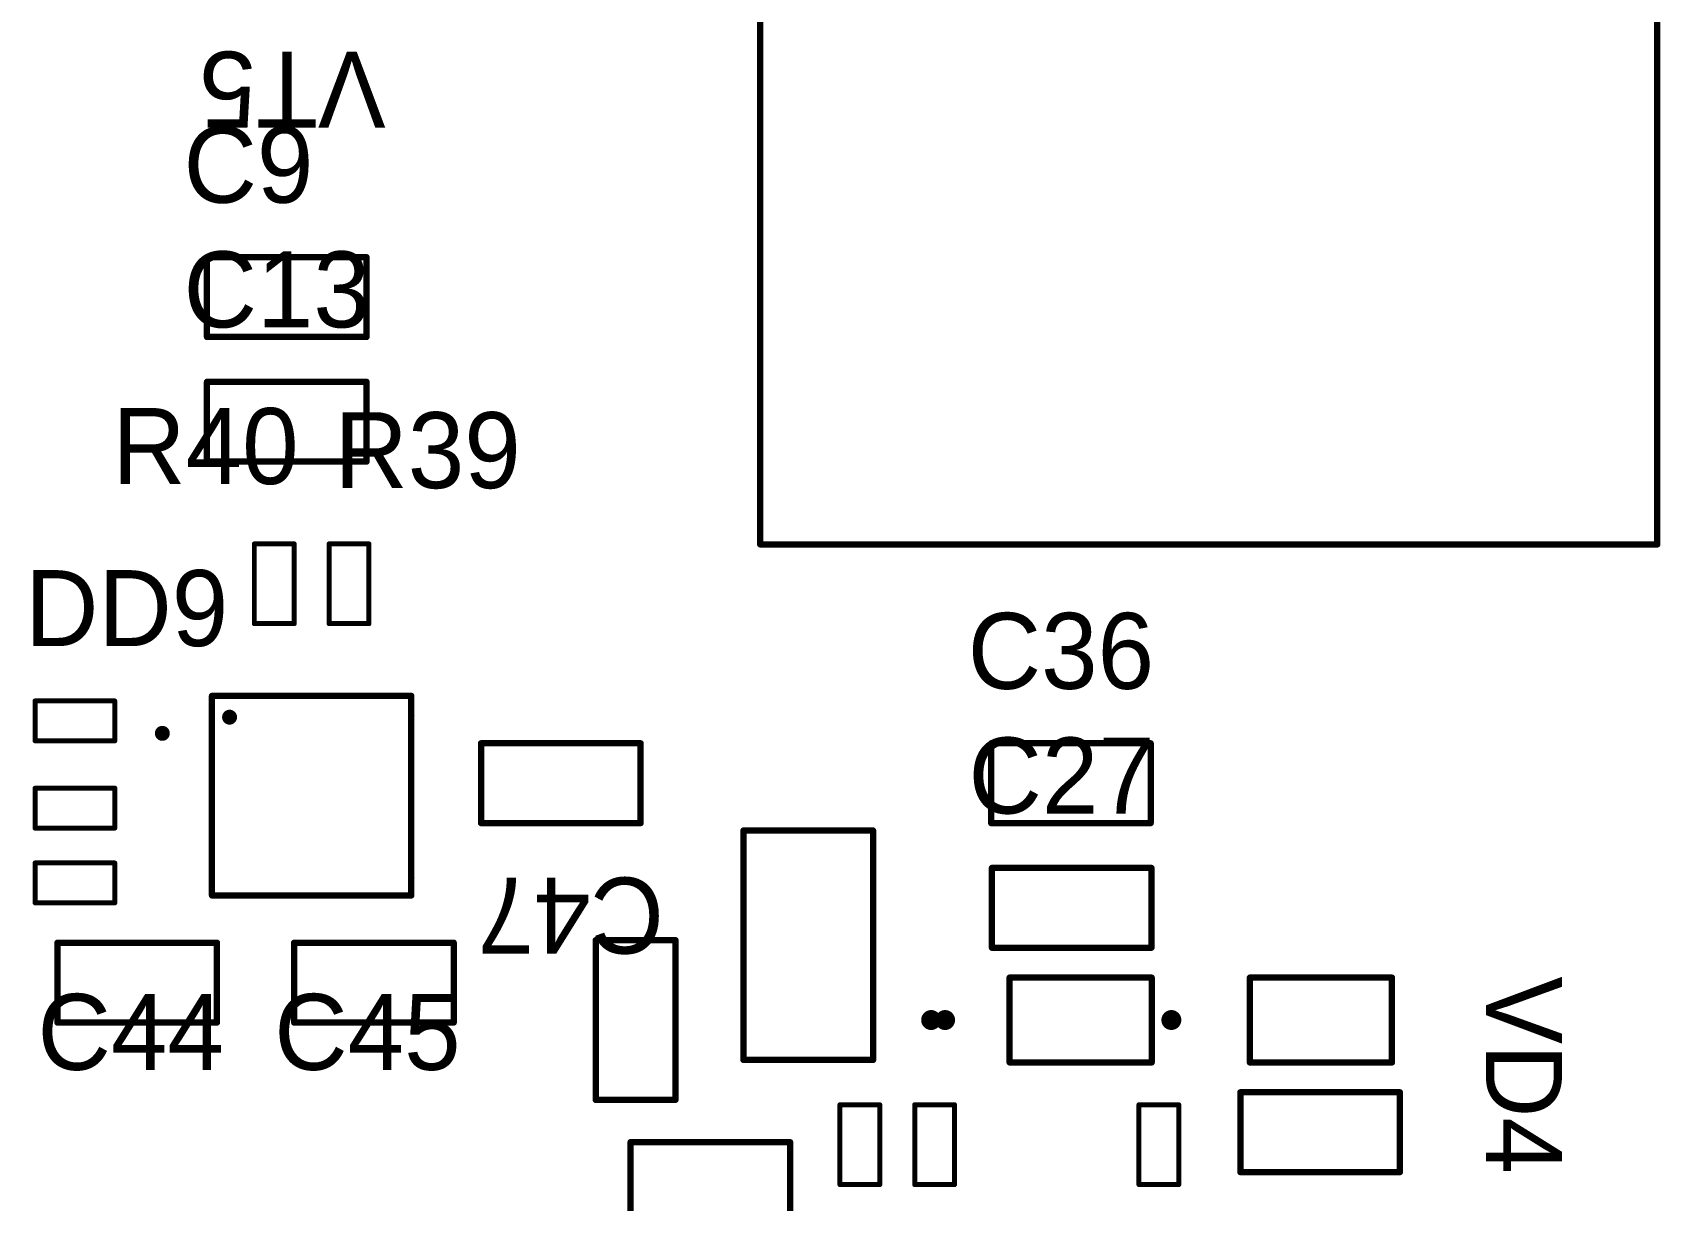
# Model space of a CAD drawing. Extents: x 882 to 2872, y 74 to 1007.
# Drawn here: x 2777.58 to 2810.25, y 409.54 to 432.96 of the extents above; entities that cross this region are included whole.
import ezdxf

# ---------------------------------------------------------------- set-up
doc = ezdxf.new("R2010")
doc.units = 0
doc.header["$MEASUREMENT"] = 0
doc.layers.get('0').update_dxf_attribs({"linetype": 'CONTINUOUS'})
doc.layers.add('KeepOutLayer', color=6, linetype='CONTINUOUS', lineweight=158)
doc.layers.add('Mechanical13', color=56, linetype='CONTINUOUS')
doc.layers.add('TopOverlay', color=2, linetype='CONTINUOUS')

# ---------------------------------------------------------------- blocks, each defined once
blk = doc.blocks.new('CAP3216X125N_9')
at = {"layer": 'Mechanical13', "const_width": 0.127}
for points in [[(-1.6, -0.8), (-1.6, 0.8)], [(-1.6, 0.8), (1.6, 0.8)], [(1.6, -0.8), (1.6, 0.8)], [(-1.6, -0.8), (1.6, -0.8)]]:
    blk.add_lwpolyline(points, dxfattribs=at)
at = {"layer": 'Mechanical13', "const_width": 0.0635}
for points in [[(-1.632, 0.8, 1), (-1.568, 0.8, 1)], [(-1.632, 0.8, 1), (-1.568, 0.8, 1)], [(1.568, 0.8, 1), (1.632, 0.8, 1)], [(1.568, 0.8, 1), (1.632, 0.8, 1)], [(-1.632, -0.8, 1), (-1.568, -0.8, 1)], [(-1.632, -0.8, 1), (-1.568, -0.8, 1)], [(1.568, -0.8, 1), (1.632, -0.8, 1)], [(1.568, -0.8, 1), (1.632, -0.8, 1)]]:
    blk.add_lwpolyline(points, format="xyb", close=True, dxfattribs=at)
blk = doc.blocks.new('CAP3216X125N_13')
at = {"layer": 'Mechanical13', "const_width": 0.127}
for points in [[(-1.6, -0.8), (-1.6, 0.8)], [(-1.6, 0.8), (1.6, 0.8)], [(1.6, -0.8), (1.6, 0.8)], [(-1.6, -0.8), (1.6, -0.8)]]:
    blk.add_lwpolyline(points, dxfattribs=at)
at = {"layer": 'Mechanical13', "const_width": 0.0635}
for points in [[(-1.632, 0.8, 1), (-1.568, 0.8, 1)], [(-1.632, 0.8, 1), (-1.568, 0.8, 1)], [(1.568, 0.8, 1), (1.632, 0.8, 1)], [(1.568, 0.8, 1), (1.632, 0.8, 1)], [(-1.632, -0.8, 1), (-1.568, -0.8, 1)], [(-1.632, -0.8, 1), (-1.568, -0.8, 1)], [(1.568, -0.8, 1), (1.632, -0.8, 1)], [(1.568, -0.8, 1), (1.632, -0.8, 1)]]:
    blk.add_lwpolyline(points, format="xyb", close=True, dxfattribs=at)
blk = doc.blocks.new('CAP3216X125N_20')
at = {"layer": 'Mechanical13', "const_width": 0.127}
for points in [[(-1.6, -0.8), (-1.6, 0.8)], [(-1.6, 0.8), (1.6, 0.8)], [(1.6, -0.8), (1.6, 0.8)], [(-1.6, -0.8), (1.6, -0.8)]]:
    blk.add_lwpolyline(points, dxfattribs=at)
at = {"layer": 'Mechanical13', "const_width": 0.0635}
for points in [[(-1.632, 0.8, 1), (-1.568, 0.8, 1)], [(-1.632, 0.8, 1), (-1.568, 0.8, 1)], [(1.568, 0.8, 1), (1.632, 0.8, 1)], [(1.568, 0.8, 1), (1.632, 0.8, 1)], [(-1.632, -0.8, 1), (-1.568, -0.8, 1)], [(-1.632, -0.8, 1), (-1.568, -0.8, 1)], [(1.568, -0.8, 1), (1.632, -0.8, 1)], [(1.568, -0.8, 1), (1.632, -0.8, 1)]]:
    blk.add_lwpolyline(points, format="xyb", close=True, dxfattribs=at)
blk = doc.blocks.new('CAP3216X125N_23')
at = {"layer": 'Mechanical13', "const_width": 0.127}
for points in [[(-1.6, -0.8), (-1.6, 0.8)], [(-1.6, 0.8), (1.6, 0.8)], [(1.6, -0.8), (1.6, 0.8)], [(-1.6, -0.8), (1.6, -0.8)]]:
    blk.add_lwpolyline(points, dxfattribs=at)
at = {"layer": 'Mechanical13', "const_width": 0.0635}
for points in [[(-1.632, 0.8, 1), (-1.568, 0.8, 1)], [(-1.632, 0.8, 1), (-1.568, 0.8, 1)], [(1.568, 0.8, 1), (1.632, 0.8, 1)], [(1.568, 0.8, 1), (1.632, 0.8, 1)], [(-1.632, -0.8, 1), (-1.568, -0.8, 1)], [(-1.632, -0.8, 1), (-1.568, -0.8, 1)], [(1.568, -0.8, 1), (1.632, -0.8, 1)], [(1.568, -0.8, 1), (1.632, -0.8, 1)]]:
    blk.add_lwpolyline(points, format="xyb", close=True, dxfattribs=at)
blk = doc.blocks.new('CAP3216X125N_27')
at = {"layer": 'Mechanical13', "const_width": 0.127}
for points in [[(-1.6, -0.8), (-1.6, 0.8)], [(-1.6, 0.8), (1.6, 0.8)], [(1.6, -0.8), (1.6, 0.8)], [(-1.6, -0.8), (1.6, -0.8)]]:
    blk.add_lwpolyline(points, dxfattribs=at)
at = {"layer": 'Mechanical13', "const_width": 0.0635}
for points in [[(-1.632, 0.8, 1), (-1.568, 0.8, 1)], [(-1.632, 0.8, 1), (-1.568, 0.8, 1)], [(1.568, 0.8, 1), (1.632, 0.8, 1)], [(1.568, 0.8, 1), (1.632, 0.8, 1)], [(-1.632, -0.8, 1), (-1.568, -0.8, 1)], [(-1.632, -0.8, 1), (-1.568, -0.8, 1)], [(1.568, -0.8, 1), (1.632, -0.8, 1)], [(1.568, -0.8, 1), (1.632, -0.8, 1)]]:
    blk.add_lwpolyline(points, format="xyb", close=True, dxfattribs=at)
blk = doc.blocks.new('CAP3216X125N_36')
at = {"layer": 'Mechanical13', "const_width": 0.127}
for points in [[(-1.6, -0.8), (-1.6, 0.8)], [(-1.6, 0.8), (1.6, 0.8)], [(1.6, -0.8), (1.6, 0.8)], [(-1.6, -0.8), (1.6, -0.8)]]:
    blk.add_lwpolyline(points, dxfattribs=at)
at = {"layer": 'Mechanical13', "const_width": 0.0635}
for points in [[(-1.632, 0.8, 1), (-1.568, 0.8, 1)], [(-1.632, 0.8, 1), (-1.568, 0.8, 1)], [(1.568, 0.8, 1), (1.632, 0.8, 1)], [(1.568, 0.8, 1), (1.632, 0.8, 1)], [(-1.632, -0.8, 1), (-1.568, -0.8, 1)], [(-1.632, -0.8, 1), (-1.568, -0.8, 1)], [(1.568, -0.8, 1), (1.632, -0.8, 1)], [(1.568, -0.8, 1), (1.632, -0.8, 1)]]:
    blk.add_lwpolyline(points, format="xyb", close=True, dxfattribs=at)
blk = doc.blocks.new('CAP3216X125N_37')
at = {"layer": 'Mechanical13', "const_width": 0.127}
for points in [[(-1.6, -0.8), (-1.6, 0.8)], [(1.6, 0.8), (-1.6, 0.8)], [(1.6, -0.8), (1.6, 0.8)], [(1.6, -0.8), (-1.6, -0.8)]]:
    blk.add_lwpolyline(points, dxfattribs=at)
at = {"layer": 'Mechanical13', "const_width": 0.0635}
for points in [[(-1.632, 0.8, 1), (-1.568, 0.8, 1)], [(-1.632, 0.8, 1), (-1.568, 0.8, 1)], [(1.568, 0.8, 1), (1.632, 0.8, 1)], [(1.568, 0.8, 1), (1.632, 0.8, 1)], [(-1.632, -0.8, 1), (-1.568, -0.8, 1)], [(-1.632, -0.8, 1), (-1.568, -0.8, 1)], [(1.568, -0.8, 1), (1.632, -0.8, 1)], [(1.568, -0.8, 1), (1.632, -0.8, 1)]]:
    blk.add_lwpolyline(points, format="xyb", close=True, dxfattribs=at)
blk = doc.blocks.new('CAP3216X125N_44')
at = {"layer": 'Mechanical13', "const_width": 0.127}
for points in [[(-1.6, -0.8), (-1.6, 0.8)], [(-1.6, 0.8), (1.6, 0.8)], [(1.6, -0.8), (1.6, 0.8)], [(-1.6, -0.8), (1.6, -0.8)]]:
    blk.add_lwpolyline(points, dxfattribs=at)
at = {"layer": 'Mechanical13', "const_width": 0.0635}
for points in [[(-1.632, 0.8, 1), (-1.568, 0.8, 1)], [(-1.632, 0.8, 1), (-1.568, 0.8, 1)], [(1.568, 0.8, 1), (1.632, 0.8, 1)], [(1.568, 0.8, 1), (1.632, 0.8, 1)], [(-1.632, -0.8, 1), (-1.568, -0.8, 1)], [(-1.632, -0.8, 1), (-1.568, -0.8, 1)], [(1.568, -0.8, 1), (1.632, -0.8, 1)], [(1.568, -0.8, 1), (1.632, -0.8, 1)]]:
    blk.add_lwpolyline(points, format="xyb", close=True, dxfattribs=at)
blk = doc.blocks.new('CAP3216X125N_45')
at = {"layer": 'Mechanical13', "const_width": 0.127}
for points in [[(-1.6, -0.8), (-1.6, 0.8)], [(-1.6, 0.8), (1.6, 0.8)], [(1.6, -0.8), (1.6, 0.8)], [(-1.6, -0.8), (1.6, -0.8)]]:
    blk.add_lwpolyline(points, dxfattribs=at)
at = {"layer": 'Mechanical13', "const_width": 0.0635}
for points in [[(-1.632, 0.8, 1), (-1.568, 0.8, 1)], [(-1.632, 0.8, 1), (-1.568, 0.8, 1)], [(1.568, 0.8, 1), (1.632, 0.8, 1)], [(1.568, 0.8, 1), (1.632, 0.8, 1)], [(-1.632, -0.8, 1), (-1.568, -0.8, 1)], [(-1.632, -0.8, 1), (-1.568, -0.8, 1)], [(1.568, -0.8, 1), (1.632, -0.8, 1)], [(1.568, -0.8, 1), (1.632, -0.8, 1)]]:
    blk.add_lwpolyline(points, format="xyb", close=True, dxfattribs=at)
blk = doc.blocks.new('CAP3216X125N_47')
at = {"layer": 'Mechanical13', "const_width": 0.127}
for points in [[(-1.6, 0.8), (-1.6, -0.8)], [(1.6, 0.8), (-1.6, 0.8)], [(1.6, 0.8), (1.6, -0.8)], [(1.6, -0.8), (-1.6, -0.8)]]:
    blk.add_lwpolyline(points, dxfattribs=at)
at = {"layer": 'Mechanical13', "const_width": 0.0635}
for points in [[(-1.632, 0.8, 1), (-1.568, 0.8, 1)], [(-1.632, 0.8, 1), (-1.568, 0.8, 1)], [(1.568, 0.8, 1), (1.632, 0.8, 1)], [(1.568, 0.8, 1), (1.632, 0.8, 1)], [(-1.632, -0.8, 1), (-1.568, -0.8, 1)], [(-1.632, -0.8, 1), (-1.568, -0.8, 1)], [(1.568, -0.8, 1), (1.632, -0.8, 1)], [(1.568, -0.8, 1), (1.632, -0.8, 1)]]:
    blk.add_lwpolyline(points, format="xyb", close=True, dxfattribs=at)
blk = doc.blocks.new('REG_MCP1702T_3302E_MB_50')
at = {"layer": 'Mechanical13', "const_width": 0.127}
for points in [[(1.47, 2.3), (-1.13, 2.3)], [(-1.13, 2.3), (-1.13, -2.3)], [(1.47, 2.3), (1.47, -2.3)], [(1.47, -2.3), (-1.13, -2.3)]]:
    blk.add_lwpolyline(points, dxfattribs=at)
at = {"layer": 'Mechanical13'}
for points, const_width in [([(-1.162, 2.3, 1), (-1.098, 2.3, 1)], 0.0635), ([(-1.162, 2.3, 1), (-1.098, 2.3, 1)], 0.0635), ([(1.438, 2.3, 1), (1.502, 2.3, 1)], 0.0635), ([(1.438, 2.3, 1), (1.502, 2.3, 1)], 0.0635), ([(-2.475, 1.5, 1), (-2.675, 1.5, 1)], 0.2), ([(-2.725, 1.5, 1), (-2.625, 1.5, 1)], 0.1), ([(-2.525, 1.5, 1), (-2.425, 1.5, 1)], 0.1), ([(-1.162, -2.3, 1), (-1.098, -2.3, 1)], 0.0635), ([(-1.162, -2.3, 1), (-1.098, -2.3, 1)], 0.0635), ([(1.438, -2.3, 1), (1.502, -2.3, 1)], 0.0635), ([(1.438, -2.3, 1), (1.502, -2.3, 1)], 0.0635)]:
    blk.add_lwpolyline(points, format="xyb", close=True, dxfattribs=dict(at, const_width=const_width))
at = {"layer": 'TopOverlay', "const_width": 0.127}
for points in [[(1.47, 2.3), (-1.13, 2.3)], [(1.47, 2.3), (1.47, 0.92)], [(1.47, -0.92), (1.47, -2.3)], [(1.47, -2.3), (-1.13, -2.3)]]:
    blk.add_lwpolyline(points, dxfattribs=at)
at = {"layer": 'TopOverlay'}
for points, const_width in [([(-1.162, 2.3, 1), (-1.098, 2.3, 1)], 0.0635), ([(1.438, 2.3, 1), (1.502, 2.3, 1)], 0.0635), ([(1.438, 2.3, 1), (1.502, 2.3, 1)], 0.0635), ([(-2.475, 1.5, 1), (-2.675, 1.5, 1)], 0.2), ([(-2.725, 1.5, 1), (-2.625, 1.5, 1)], 0.1), ([(-2.525, 1.5, 1), (-2.425, 1.5, 1)], 0.1), ([(1.438, 0.92, 1), (1.502, 0.92, 1)], 0.0635), ([(1.438, -0.92, 1), (1.502, -0.92, 1)], 0.0635), ([(-1.162, -2.3, 1), (-1.098, -2.3, 1)], 0.0635), ([(1.438, -2.3, 1), (1.502, -2.3, 1)], 0.0635), ([(1.438, -2.3, 1), (1.502, -2.3, 1)], 0.0635)]:
    blk.add_lwpolyline(points, format="xyb", close=True, dxfattribs=dict(at, const_width=const_width))
blk = doc.blocks.new('XCVR_ESP32_WROVER_53')
at = {"layer": 'Mechanical13', "const_width": 0.127}
for points in [[(-9, 9.4), (-9, 15.7)], [(-9, 15.7), (9, 15.7)], [(9, 9.4), (9, 15.7)], [(-9, -15.7), (-9, 9.4)], [(-9, 9.4), (9, 9.4)], [(9, -15.7), (9, 9.4)], [(-9, -15.7), (9, -15.7)]]:
    blk.add_lwpolyline(points, dxfattribs=at)
at = {"layer": 'Mechanical13'}
for points, const_width in [([(-9.032, 15.7, 1), (-8.968, 15.7, 1)], 0.0635), ([(-9.032, 15.7, 1), (-8.968, 15.7, 1)], 0.0635), ([(8.968, 15.7, 1), (9.032, 15.7, 1)], 0.0635), ([(8.968, 15.7, 1), (9.032, 15.7, 1)], 0.0635), ([(-9.032, 9.4, 1), (-8.968, 9.4, 1)], 0.0635), ([(-9.032, 9.4, 1), (-8.968, 9.4, 1)], 0.0635), ([(-9.032, 9.4, 1), (-8.968, 9.4, 1)], 0.0635), ([(8.968, 9.4, 1), (9.032, 9.4, 1)], 0.0635), ([(8.968, 9.4, 1), (9.032, 9.4, 1)], 0.0635), ([(8.968, 9.4, 1), (9.032, 9.4, 1)], 0.0635), ([(-10.3, 8.3, 1), (-10.5, 8.3, 1)], 0.2), ([(-10.55, 8.3, 1), (-10.45, 8.3, 1)], 0.1), ([(-10.35, 8.3, 1), (-10.25, 8.3, 1)], 0.1), ([(-9.032, -15.7, 1), (-8.968, -15.7, 1)], 0.0635), ([(-9.032, -15.7, 1), (-8.968, -15.7, 1)], 0.0635), ([(8.968, -15.7, 1), (9.032, -15.7, 1)], 0.0635), ([(8.968, -15.7, 1), (9.032, -15.7, 1)], 0.0635)]:
    blk.add_lwpolyline(points, format="xyb", close=True, dxfattribs=dict(at, const_width=const_width))
at = {"layer": 'TopOverlay', "const_width": 0.127}
for points in [[(-9, 9.13), (-9, 15.7)], [(-9, 15.7), (9, 15.7)], [(9, 9.13), (9, 15.7)], [(-9, -15.7), (-9, -15.5)], [(-9, -15.7), (9, -15.7)], [(9, -15.7), (9, -15.5)]]:
    blk.add_lwpolyline(points, dxfattribs=at)
at = {"layer": 'TopOverlay'}
for points, const_width in [([(-9.032, 15.7, 1), (-8.968, 15.7, 1)], 0.0635), ([(-9.032, 15.7, 1), (-8.968, 15.7, 1)], 0.0635), ([(8.968, 15.7, 1), (9.032, 15.7, 1)], 0.0635), ([(8.968, 15.7, 1), (9.032, 15.7, 1)], 0.0635), ([(-9.032, 9.13, 1), (-8.968, 9.13, 1)], 0.0635), ([(8.968, 9.13, 1), (9.032, 9.13, 1)], 0.0635), ([(-10.3, 8.3, 1), (-10.5, 8.3, 1)], 0.2), ([(-10.55, 8.3, 1), (-10.45, 8.3, 1)], 0.1), ([(-10.35, 8.3, 1), (-10.25, 8.3, 1)], 0.1), ([(-9.032, -15.5, 1), (-8.968, -15.5, 1)], 0.0635), ([(-9.032, -15.7, 1), (-8.968, -15.7, 1)], 0.0635), ([(-9.032, -15.7, 1), (-8.968, -15.7, 1)], 0.0635), ([(8.968, -15.5, 1), (9.032, -15.5, 1)], 0.0635), ([(8.968, -15.7, 1), (9.032, -15.7, 1)], 0.0635), ([(8.968, -15.7, 1), (9.032, -15.7, 1)], 0.0635)]:
    blk.add_lwpolyline(points, format="xyb", close=True, dxfattribs=dict(at, const_width=const_width))
blk = doc.blocks.new('QFN50P400X400X80_25N_59')
at = {"layer": 'Mechanical13', "const_width": 0.127}
for points in [[(-2, -2), (-2, 2)], [(-2, 2), (2, 2)], [(2, -2), (2, 2)], [(-2, -2), (2, -2)]]:
    blk.add_lwpolyline(points, dxfattribs=at)
at = {"layer": 'Mechanical13'}
for points, const_width in [([(-2.032, 2, 1), (-1.968, 2, 1)], 0.0635), ([(-2.032, 2, 1), (-1.968, 2, 1)], 0.0635), ([(1.968, 2, 1), (2.032, 2, 1)], 0.0635), ([(1.968, 2, 1), (2.032, 2, 1)], 0.0635), ([(-1.572, 1.574, 1), (-1.722, 1.574, 1)], 0.15), ([(-1.76, 1.574, 1), (-1.685, 1.574, 1)], 0.075), ([(-1.609, 1.574, 1), (-1.534, 1.574, 1)], 0.075), ([(-2.032, -2, 1), (-1.968, -2, 1)], 0.0635), ([(-2.032, -2, 1), (-1.968, -2, 1)], 0.0635), ([(1.968, -2, 1), (2.032, -2, 1)], 0.0635), ([(1.968, -2, 1), (2.032, -2, 1)], 0.0635)]:
    blk.add_lwpolyline(points, format="xyb", close=True, dxfattribs=dict(at, const_width=const_width))
at = {"layer": 'TopOverlay', "const_width": 0.127}
for points in [[(-2, 2), (-1.63, 2)], [(-2, 1.623), (-2, 2)], [(1.628, 2), (2, 2)], [(2, 1.606), (2, 2)], [(-2, -2), (-2, -1.639)], [(2, -2), (2, -1.643)], [(-2, -2), (-1.625, -2)], [(1.612, -2), (2, -2)]]:
    blk.add_lwpolyline(points, dxfattribs=at)
at = {"layer": 'TopOverlay'}
for points, const_width in [([(-2.032, 2, 1), (-1.968, 2, 1)], 0.0635), ([(-2.032, 2, 1), (-1.968, 2, 1)], 0.0635), ([(-1.662, 2, 1), (-1.598, 2, 1)], 0.0635), ([(1.596, 2, 1), (1.66, 2, 1)], 0.0635), ([(1.968, 2, 1), (2.032, 2, 1)], 0.0635), ([(1.968, 2, 1), (2.032, 2, 1)], 0.0635), ([(-2.032, 1.623, 1), (-1.968, 1.623, 1)], 0.0635), ([(1.968, 1.606, 1), (2.032, 1.606, 1)], 0.0635), ([(-2.921, 1.25, 1), (-3.071, 1.25, 1)], 0.15), ([(-3.109, 1.25, 1), (-3.034, 1.25, 1)], 0.075), ([(-2.959, 1.25, 1), (-2.883, 1.25, 1)], 0.075), ([(-2.032, -1.639, 1), (-1.968, -1.639, 1)], 0.0635), ([(1.968, -1.643, 1), (2.032, -1.643, 1)], 0.0635), ([(-2.032, -2, 1), (-1.968, -2, 1)], 0.0635), ([(-2.032, -2, 1), (-1.968, -2, 1)], 0.0635), ([(-1.657, -2, 1), (-1.593, -2, 1)], 0.0635), ([(1.58, -2, 1), (1.644, -2, 1)], 0.0635), ([(1.968, -2, 1), (2.032, -2, 1)], 0.0635), ([(1.968, -2, 1), (2.032, -2, 1)], 0.0635)]:
    blk.add_lwpolyline(points, format="xyb", close=True, dxfattribs=dict(at, const_width=const_width))
blk = doc.blocks.new('___0603_64')
at = {"layer": 'KeepOutLayer', "const_width": 0.1}
for points in [[(-0.8, -0.4), (-0.8, 0.4)], [(0.8, 0.4), (-0.8, 0.4)], [(0.8, -0.4), (0.8, 0.4)], [(0.8, -0.4), (-0.8, -0.4)]]:
    blk.add_lwpolyline(points, dxfattribs=at)
at = {"layer": 'KeepOutLayer', "const_width": 0.05}
for points in [[(-0.825, 0.4, 1), (-0.775, 0.4, 1)], [(-0.825, 0.4, 1), (-0.775, 0.4, 1)], [(0.775, 0.4, 1), (0.825, 0.4, 1)], [(0.775, 0.4, 1), (0.825, 0.4, 1)], [(-0.825, -0.4, 1), (-0.775, -0.4, 1)], [(-0.825, -0.4, 1), (-0.775, -0.4, 1)], [(0.775, -0.4, 1), (0.825, -0.4, 1)], [(0.775, -0.4, 1), (0.825, -0.4, 1)]]:
    blk.add_lwpolyline(points, format="xyb", close=True, dxfattribs=at)
at = {"layer": 'TopOverlay', "const_width": 0.1}
for points in [[(0.25, 0.4), (-0.25, 0.4)], [(0.25, -0.4), (-0.25, -0.4)]]:
    blk.add_lwpolyline(points, dxfattribs=at)
at = {"layer": 'TopOverlay', "const_width": 0.05}
for points in [[(-0.275, 0.4, 1), (-0.225, 0.4, 1)], [(0.225, 0.4, 1), (0.275, 0.4, 1)], [(-0.275, -0.4, 1), (-0.225, -0.4, 1)], [(0.225, -0.4, 1), (0.275, -0.4, 1)]]:
    blk.add_lwpolyline(points, format="xyb", close=True, dxfattribs=at)
blk = doc.blocks.new('___0603_75')
at = {"layer": 'KeepOutLayer', "const_width": 0.1}
for points in [[(-0.8, 0.4), (-0.8, -0.4)], [(-0.8, 0.4), (0.8, 0.4)], [(0.8, 0.4), (0.8, -0.4)], [(-0.8, -0.4), (0.8, -0.4)]]:
    blk.add_lwpolyline(points, dxfattribs=at)
at = {"layer": 'KeepOutLayer', "const_width": 0.05}
for points in [[(-0.825, 0.4, 1), (-0.775, 0.4, 1)], [(-0.825, 0.4, 1), (-0.775, 0.4, 1)], [(0.775, 0.4, 1), (0.825, 0.4, 1)], [(0.775, 0.4, 1), (0.825, 0.4, 1)], [(-0.825, -0.4, 1), (-0.775, -0.4, 1)], [(-0.825, -0.4, 1), (-0.775, -0.4, 1)], [(0.775, -0.4, 1), (0.825, -0.4, 1)], [(0.775, -0.4, 1), (0.825, -0.4, 1)]]:
    blk.add_lwpolyline(points, format="xyb", close=True, dxfattribs=at)
at = {"layer": 'TopOverlay', "const_width": 0.1}
for points in [[(-0.25, 0.4), (0.25, 0.4)], [(-0.25, -0.4), (0.25, -0.4)]]:
    blk.add_lwpolyline(points, dxfattribs=at)
at = {"layer": 'TopOverlay', "const_width": 0.05}
for points in [[(-0.275, 0.4, 1), (-0.225, 0.4, 1)], [(0.225, 0.4, 1), (0.275, 0.4, 1)], [(-0.275, -0.4, 1), (-0.225, -0.4, 1)], [(0.225, -0.4, 1), (0.275, -0.4, 1)]]:
    blk.add_lwpolyline(points, format="xyb", close=True, dxfattribs=at)
blk = doc.blocks.new('___0603_76')
at = {"layer": 'KeepOutLayer', "const_width": 0.1}
for points in [[(-0.8, -0.4), (-0.8, 0.4)], [(0.8, 0.4), (-0.8, 0.4)], [(0.8, -0.4), (0.8, 0.4)], [(0.8, -0.4), (-0.8, -0.4)]]:
    blk.add_lwpolyline(points, dxfattribs=at)
at = {"layer": 'KeepOutLayer', "const_width": 0.05}
for points in [[(-0.825, 0.4, 1), (-0.775, 0.4, 1)], [(-0.825, 0.4, 1), (-0.775, 0.4, 1)], [(0.775, 0.4, 1), (0.825, 0.4, 1)], [(0.775, 0.4, 1), (0.825, 0.4, 1)], [(-0.825, -0.4, 1), (-0.775, -0.4, 1)], [(-0.825, -0.4, 1), (-0.775, -0.4, 1)], [(0.775, -0.4, 1), (0.825, -0.4, 1)], [(0.775, -0.4, 1), (0.825, -0.4, 1)]]:
    blk.add_lwpolyline(points, format="xyb", close=True, dxfattribs=at)
at = {"layer": 'TopOverlay', "const_width": 0.1}
for points in [[(0.25, 0.4), (-0.25, 0.4)], [(0.25, -0.4), (-0.25, -0.4)]]:
    blk.add_lwpolyline(points, dxfattribs=at)
at = {"layer": 'TopOverlay', "const_width": 0.05}
for points in [[(-0.275, 0.4, 1), (-0.225, 0.4, 1)], [(0.225, 0.4, 1), (0.275, 0.4, 1)], [(-0.275, -0.4, 1), (-0.225, -0.4, 1)], [(0.225, -0.4, 1), (0.275, -0.4, 1)]]:
    blk.add_lwpolyline(points, format="xyb", close=True, dxfattribs=at)
blk = doc.blocks.new('___0603_94')
at = {"layer": 'KeepOutLayer', "const_width": 0.1}
for points in [[(-0.8, -0.4), (-0.8, 0.4)], [(-0.8, 0.4), (0.8, 0.4)], [(0.8, -0.4), (0.8, 0.4)], [(-0.8, -0.4), (0.8, -0.4)]]:
    blk.add_lwpolyline(points, dxfattribs=at)
at = {"layer": 'KeepOutLayer', "const_width": 0.05}
for points in [[(-0.825, 0.4, 1), (-0.775, 0.4, 1)], [(-0.825, 0.4, 1), (-0.775, 0.4, 1)], [(0.775, 0.4, 1), (0.825, 0.4, 1)], [(0.775, 0.4, 1), (0.825, 0.4, 1)], [(-0.825, -0.4, 1), (-0.775, -0.4, 1)], [(-0.825, -0.4, 1), (-0.775, -0.4, 1)], [(0.775, -0.4, 1), (0.825, -0.4, 1)], [(0.775, -0.4, 1), (0.825, -0.4, 1)]]:
    blk.add_lwpolyline(points, format="xyb", close=True, dxfattribs=at)
at = {"layer": 'TopOverlay', "const_width": 0.1}
for points in [[(-0.25, 0.4), (0.25, 0.4)], [(-0.25, -0.4), (0.25, -0.4)]]:
    blk.add_lwpolyline(points, dxfattribs=at)
at = {"layer": 'TopOverlay', "const_width": 0.05}
for points in [[(-0.275, 0.4, 1), (-0.225, 0.4, 1)], [(0.225, 0.4, 1), (0.275, 0.4, 1)], [(-0.275, -0.4, 1), (-0.225, -0.4, 1)], [(0.225, -0.4, 1), (0.275, -0.4, 1)]]:
    blk.add_lwpolyline(points, format="xyb", close=True, dxfattribs=at)
blk = doc.blocks.new('___0603_95')
at = {"layer": 'KeepOutLayer', "const_width": 0.1}
for points in [[(-0.8, -0.4), (-0.8, 0.4)], [(-0.8, 0.4), (0.8, 0.4)], [(0.8, -0.4), (0.8, 0.4)], [(-0.8, -0.4), (0.8, -0.4)]]:
    blk.add_lwpolyline(points, dxfattribs=at)
at = {"layer": 'KeepOutLayer', "const_width": 0.05}
for points in [[(-0.825, 0.4, 1), (-0.775, 0.4, 1)], [(-0.825, 0.4, 1), (-0.775, 0.4, 1)], [(0.775, 0.4, 1), (0.825, 0.4, 1)], [(0.775, 0.4, 1), (0.825, 0.4, 1)], [(-0.825, -0.4, 1), (-0.775, -0.4, 1)], [(-0.825, -0.4, 1), (-0.775, -0.4, 1)], [(0.775, -0.4, 1), (0.825, -0.4, 1)], [(0.775, -0.4, 1), (0.825, -0.4, 1)]]:
    blk.add_lwpolyline(points, format="xyb", close=True, dxfattribs=at)
at = {"layer": 'TopOverlay', "const_width": 0.1}
for points in [[(-0.25, 0.4), (0.25, 0.4)], [(-0.25, -0.4), (0.25, -0.4)]]:
    blk.add_lwpolyline(points, dxfattribs=at)
at = {"layer": 'TopOverlay', "const_width": 0.05}
for points in [[(-0.275, 0.4, 1), (-0.225, 0.4, 1)], [(0.225, 0.4, 1), (0.275, 0.4, 1)], [(-0.275, -0.4, 1), (-0.225, -0.4, 1)], [(0.225, -0.4, 1), (0.275, -0.4, 1)]]:
    blk.add_lwpolyline(points, format="xyb", close=True, dxfattribs=at)
blk = doc.blocks.new('___0603_96')
at = {"layer": 'KeepOutLayer', "const_width": 0.1}
for points in [[(-0.8, 0.4), (-0.8, -0.4)], [(0.8, 0.4), (-0.8, 0.4)], [(0.8, 0.4), (0.8, -0.4)], [(0.8, -0.4), (-0.8, -0.4)]]:
    blk.add_lwpolyline(points, dxfattribs=at)
at = {"layer": 'KeepOutLayer', "const_width": 0.05}
for points in [[(-0.825, 0.4, 1), (-0.775, 0.4, 1)], [(-0.825, 0.4, 1), (-0.775, 0.4, 1)], [(0.775, 0.4, 1), (0.825, 0.4, 1)], [(0.775, 0.4, 1), (0.825, 0.4, 1)], [(-0.825, -0.4, 1), (-0.775, -0.4, 1)], [(-0.825, -0.4, 1), (-0.775, -0.4, 1)], [(0.775, -0.4, 1), (0.825, -0.4, 1)], [(0.775, -0.4, 1), (0.825, -0.4, 1)]]:
    blk.add_lwpolyline(points, format="xyb", close=True, dxfattribs=at)
at = {"layer": 'TopOverlay', "const_width": 0.1}
for points in [[(0.25, 0.4), (-0.25, 0.4)], [(0.25, -0.4), (-0.25, -0.4)]]:
    blk.add_lwpolyline(points, dxfattribs=at)
at = {"layer": 'TopOverlay', "const_width": 0.05}
for points in [[(-0.275, 0.4, 1), (-0.225, 0.4, 1)], [(0.225, 0.4, 1), (0.275, 0.4, 1)], [(-0.275, -0.4, 1), (-0.225, -0.4, 1)], [(0.225, -0.4, 1), (0.275, -0.4, 1)]]:
    blk.add_lwpolyline(points, format="xyb", close=True, dxfattribs=at)
blk = doc.blocks.new('___0603_99')
at = {"layer": 'KeepOutLayer', "const_width": 0.1}
for points in [[(-0.8, 0.4), (-0.8, -0.4)], [(-0.8, 0.4), (0.8, 0.4)], [(0.8, 0.4), (0.8, -0.4)], [(-0.8, -0.4), (0.8, -0.4)]]:
    blk.add_lwpolyline(points, dxfattribs=at)
at = {"layer": 'KeepOutLayer', "const_width": 0.05}
for points in [[(-0.825, 0.4, 1), (-0.775, 0.4, 1)], [(-0.825, 0.4, 1), (-0.775, 0.4, 1)], [(0.775, 0.4, 1), (0.825, 0.4, 1)], [(0.775, 0.4, 1), (0.825, 0.4, 1)], [(-0.825, -0.4, 1), (-0.775, -0.4, 1)], [(-0.825, -0.4, 1), (-0.775, -0.4, 1)], [(0.775, -0.4, 1), (0.825, -0.4, 1)], [(0.775, -0.4, 1), (0.825, -0.4, 1)]]:
    blk.add_lwpolyline(points, format="xyb", close=True, dxfattribs=at)
at = {"layer": 'TopOverlay', "const_width": 0.1}
for points in [[(-0.25, 0.4), (0.25, 0.4)], [(-0.25, -0.4), (0.25, -0.4)]]:
    blk.add_lwpolyline(points, dxfattribs=at)
at = {"layer": 'TopOverlay', "const_width": 0.05}
for points in [[(-0.275, 0.4, 1), (-0.225, 0.4, 1)], [(0.225, 0.4, 1), (0.275, 0.4, 1)], [(-0.275, -0.4, 1), (-0.225, -0.4, 1)], [(0.225, -0.4, 1), (0.275, -0.4, 1)]]:
    blk.add_lwpolyline(points, format="xyb", close=True, dxfattribs=at)
blk = doc.blocks.new('___0603_100')
at = {"layer": 'KeepOutLayer', "const_width": 0.1}
for points in [[(-0.8, 0.4), (-0.8, -0.4)], [(-0.8, 0.4), (0.8, 0.4)], [(0.8, 0.4), (0.8, -0.4)], [(-0.8, -0.4), (0.8, -0.4)]]:
    blk.add_lwpolyline(points, dxfattribs=at)
at = {"layer": 'KeepOutLayer', "const_width": 0.05}
for points in [[(-0.825, 0.4, 1), (-0.775, 0.4, 1)], [(-0.825, 0.4, 1), (-0.775, 0.4, 1)], [(0.775, 0.4, 1), (0.825, 0.4, 1)], [(0.775, 0.4, 1), (0.825, 0.4, 1)], [(-0.825, -0.4, 1), (-0.775, -0.4, 1)], [(-0.825, -0.4, 1), (-0.775, -0.4, 1)], [(0.775, -0.4, 1), (0.825, -0.4, 1)], [(0.775, -0.4, 1), (0.825, -0.4, 1)]]:
    blk.add_lwpolyline(points, format="xyb", close=True, dxfattribs=at)
at = {"layer": 'TopOverlay', "const_width": 0.1}
for points in [[(-0.25, 0.4), (0.25, 0.4)], [(-0.25, -0.4), (0.25, -0.4)]]:
    blk.add_lwpolyline(points, dxfattribs=at)
at = {"layer": 'TopOverlay', "const_width": 0.05}
for points in [[(-0.275, 0.4, 1), (-0.225, 0.4, 1)], [(0.225, 0.4, 1), (0.275, 0.4, 1)], [(-0.275, -0.4, 1), (-0.225, -0.4, 1)], [(0.225, -0.4, 1), (0.275, -0.4, 1)]]:
    blk.add_lwpolyline(points, format="xyb", close=True, dxfattribs=at)
blk = doc.blocks.new('SOD3715X145N_110')
at = {"layer": 'Mechanical13', "const_width": 0.127}
for points in [[(-1.425, 0.85), (1.425, 0.85)], [(-1.425, -0.85), (-1.425, 0.85)], [(1.425, -0.85), (1.425, 0.85)], [(-1.425, -0.85), (1.425, -0.85)]]:
    blk.add_lwpolyline(points, dxfattribs=at)
at = {"layer": 'Mechanical13'}
for points, const_width in [([(-1.457, 0.85, 1), (-1.393, 0.85, 1)], 0.0635), ([(-1.457, 0.85, 1), (-1.393, 0.85, 1)], 0.0635), ([(1.393, 0.85, 1), (1.457, 0.85, 1)], 0.0635), ([(1.393, 0.85, 1), (1.457, 0.85, 1)], 0.0635), ([(-2.9, 0, 1), (-3.1, 0, 1)], 0.2), ([(-3.15, 0, 1), (-3.05, 0, 1)], 0.1), ([(-2.95, 0, 1), (-2.85, 0, 1)], 0.1), ([(-1.457, -0.85, 1), (-1.393, -0.85, 1)], 0.0635), ([(-1.457, -0.85, 1), (-1.393, -0.85, 1)], 0.0635), ([(1.393, -0.85, 1), (1.457, -0.85, 1)], 0.0635), ([(1.393, -0.85, 1), (1.457, -0.85, 1)], 0.0635)]:
    blk.add_lwpolyline(points, format="xyb", close=True, dxfattribs=dict(at, const_width=const_width))
at = {"layer": 'TopOverlay', "const_width": 0.127}
for points in [[(-1.425, 0.85), (1.425, 0.85)], [(-1.425, -0.85), (1.425, -0.85)]]:
    blk.add_lwpolyline(points, dxfattribs=at)
at = {"layer": 'TopOverlay'}
for points, const_width in [([(-1.457, 0.85, 1), (-1.393, 0.85, 1)], 0.0635), ([(1.393, 0.85, 1), (1.457, 0.85, 1)], 0.0635), ([(-2.9, 0, 1), (-3.1, 0, 1)], 0.2), ([(-3.15, 0, 1), (-3.05, 0, 1)], 0.1), ([(-2.95, 0, 1), (-2.85, 0, 1)], 0.1), ([(-1.457, -0.85, 1), (-1.393, -0.85, 1)], 0.0635), ([(1.393, -0.85, 1), (1.457, -0.85, 1)], 0.0635)]:
    blk.add_lwpolyline(points, format="xyb", close=True, dxfattribs=dict(at, const_width=const_width))
blk = doc.blocks.new('SOD3715X145N_111')
at = {"layer": 'Mechanical13', "const_width": 0.127}
for points in [[(-1.425, 0.85), (1.425, 0.85)], [(-1.425, -0.85), (-1.425, 0.85)], [(1.425, -0.85), (1.425, 0.85)], [(-1.425, -0.85), (1.425, -0.85)]]:
    blk.add_lwpolyline(points, dxfattribs=at)
at = {"layer": 'Mechanical13'}
for points, const_width in [([(-1.457, 0.85, 1), (-1.393, 0.85, 1)], 0.0635), ([(-1.457, 0.85, 1), (-1.393, 0.85, 1)], 0.0635), ([(1.393, 0.85, 1), (1.457, 0.85, 1)], 0.0635), ([(1.393, 0.85, 1), (1.457, 0.85, 1)], 0.0635), ([(-2.9, 0, 1), (-3.1, 0, 1)], 0.2), ([(-3.15, 0, 1), (-3.05, 0, 1)], 0.1), ([(-2.95, 0, 1), (-2.85, 0, 1)], 0.1), ([(-1.457, -0.85, 1), (-1.393, -0.85, 1)], 0.0635), ([(-1.457, -0.85, 1), (-1.393, -0.85, 1)], 0.0635), ([(1.393, -0.85, 1), (1.457, -0.85, 1)], 0.0635), ([(1.393, -0.85, 1), (1.457, -0.85, 1)], 0.0635)]:
    blk.add_lwpolyline(points, format="xyb", close=True, dxfattribs=dict(at, const_width=const_width))
at = {"layer": 'TopOverlay', "const_width": 0.127}
for points in [[(-1.425, 0.85), (1.425, 0.85)], [(-1.425, -0.85), (1.425, -0.85)]]:
    blk.add_lwpolyline(points, dxfattribs=at)
at = {"layer": 'TopOverlay'}
for points, const_width in [([(-1.457, 0.85, 1), (-1.393, 0.85, 1)], 0.0635), ([(1.393, 0.85, 1), (1.457, 0.85, 1)], 0.0635), ([(-2.9, 0, 1), (-3.1, 0, 1)], 0.2), ([(-3.15, 0, 1), (-3.05, 0, 1)], 0.1), ([(-2.95, 0, 1), (-2.85, 0, 1)], 0.1), ([(-1.457, -0.85, 1), (-1.393, -0.85, 1)], 0.0635), ([(1.393, -0.85, 1), (1.457, -0.85, 1)], 0.0635)]:
    blk.add_lwpolyline(points, format="xyb", close=True, dxfattribs=dict(at, const_width=const_width))

msp = doc.modelspace()

# ---------------------------------------------------------------- block references
for name, p in [('XCVR_ESP32_WROVER_53', (2801.18261, 438.39373)), ('CAP3216X125N_9', (2782.68262, 427.65371)), ('CAP3216X125N_13', (2782.68262, 425.15371)), ('___0603_95', (2778.43262, 419.15371)), ('QFN50P400X400X80_25N_59', (2783.18263, 417.6537)), ('CAP3216X125N_36', (2798.41762, 417.90371)), ('___0603_94', (2778.43262, 417.4037)), ('CAP3216X125N_27', (2798.43262, 415.40371)), ('CAP3216X125N_44', (2779.68262, 413.9037)), ('CAP3216X125N_45', (2784.43263, 413.9037)), ('SOD3715X145N_110', (2798.61265, 413.15373)), ('SOD3715X145N_111', (2803.43262, 413.1537)), ('CAP3216X125N_20', (2803.41758, 410.90372)), ('CAP3216X125N_23', (2791.18262, 409.90371))]:
    msp.add_blockref(name, p)
for name, p, rotation in [('___0603_100', (2782.43264, 421.90371), 90), ('___0603_99', (2783.93263, 421.90371), 90), ('CAP3216X125N_47', (2788.18263, 417.90371), 180), ('REG_MCP1702T_3302E_MB_50', (2793.31763, 414.65372), 180), ('___0603_96', (2778.43262, 415.9037), 180), ('CAP3216X125N_37', (2789.68262, 413.1537), 270), ('___0603_76', (2794.18262, 410.65371), 270), ('___0603_75', (2795.68262, 410.65371), 90), ('___0603_64', (2800.18262, 410.6537), 270)]:
    msp.add_blockref(name, p, dxfattribs=dict(rotation=rotation))

# ---------------------------------------------------------------- texts
at = {"layer": 'TopOverlay'}
for s, rotation, p in [('VT5', 180, (2784.66797, 432.57559)), ('C47', 180, (2790.25273, 416.01141)), ('VD4', 270, (2806.74732, 414.03))]:
    msp.add_text(s, height=1.524, rotation=rotation, dxfattribs=at).set_placement(p)
for s, p in [('C9', (2780.61252, 429.54601)), ('C13', (2780.61252, 427.04601)), ('R40', (2779.18263, 423.9037)), ('R39', (2783.64053, 423.82141)), ('DD9', (2777.43263, 420.65371)), ('C36', (2796.34752, 419.79601)), ('C27', (2796.36252, 417.29601)), ('C44', (2777.68263, 412.1537)), ('C45', (2782.43263, 412.1537))]:
    msp.add_text(s, height=1.524, dxfattribs=at).set_placement(p)

doc.saveas('drawing.dxf')
